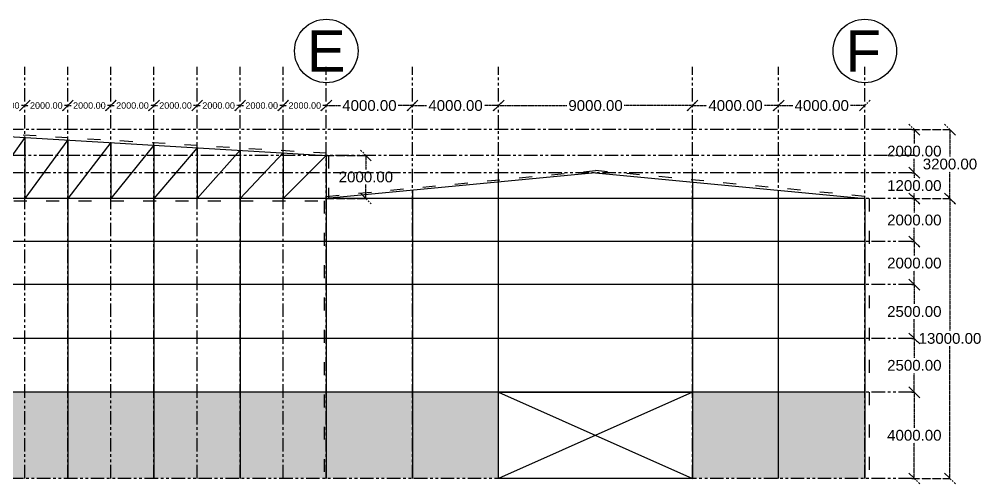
# Model space of a CAD drawing. Header units: inches. Extents: x 365522 to 1858437, y 226114 to 361132.
# Drawn here: x 745638 to 790280, y 244874 to 266454 of the extents above; entities that cross this region are included whole.
import ezdxf

# ---------------------------------------------------------------- set-up
doc = ezdxf.new("R2010")
doc.units = ezdxf.units.IN
doc.header["$MEASUREMENT"] = 0
doc.linetypes.add('ACAD_ISO03W100', pattern=[30, 12, -18])
doc.linetypes.add('PHANTOM2', pattern=[1.25, 0.625, -0.125, 0.125, -0.125, 0.125, -0.125])
for name, color, linetype in [('axis', 8, 'PHANTOM2'), ('bracing', 6, 'Continuous'), ('dimensions', 1, 'PHANTOM2'), ('door and stairs', 3, 'Continuous'), ('initial layout', 7, 'Continuous'), ('text', 3, 'Continuous'), ('wall', 12, 'Continuous')]:
    doc.layers.add(name, color=color, linetype=linetype)
doc.styles.get("Standard").update_dxf_attribs({"font": 'arial.ttf'})
doc.dimstyles.new('Dim_1', dxfattribs={"dimtxt": 500, "dimasz": 500, "dimexe": 0.0625, "dimexo": 0.0625, "dimgap": 100, "dimtad": 0, "dimtih": 1, "dimtoh": 1, "dimzin": 0, "dimdsep": 46, "dimtxsty": 'Standard', "dimblk": 'OBLIQUE', "dimcen": 0.09, "dimclrd": 256, "dimclre": 256, "dimclrt": 256, "dimadec": 0, "dimazin": 0, "dimtfac": 1, "dimtofl": 0, "dimtmove": 0, "dimatfit": 3, "dimfxl": 1, "dimtfillclr": 256, "dimtolj": 1, "dimtzin": 0, "dimlwe": -1, "dimarcsym": 0})

# ---------------------------------------------------------------- blocks, each defined once
blk = doc.blocks.new('_Oblique')
at = {"color": 0, "linetype": 'ByBlock', "lineweight": -2}
blk.add_line((-0.5, -0.5), (0.5, 0.5), dxfattribs=at)
blk = doc.blocks.new('*D76')
at = {"layer": 'Defpoints', "color": 0, "transparency": 16777216}
for p in [(743895, 262443), (743895, 262443), (745895, 262443)]:
    blk.add_point(p, dxfattribs=at)
at = {"layer": 'dimensions', "lineweight": -2, "transparency": 16777216}
for p, q in [((743895, 262443), (744053, 262443)), ((745895, 262443), (745736, 262443))]:
    blk.add_line(p, q, dxfattribs=at)
at = {"layer": 'dimensions', "lineweight": -2, "transparency": 16777216, "xscale": 500, "yscale": 500, "zscale": 500, "rotation": 180}
blk.add_blockref('_Oblique', (743895, 262443), dxfattribs=at)
at = {"layer": 'dimensions', "lineweight": -2, "transparency": 16777216, "xscale": 500, "yscale": 500, "zscale": 500}
blk.add_blockref('_Oblique', (745895, 262443), dxfattribs=at)
at = {"layer": 'dimensions', "transparency": 16777216, "insert": (744895, 262443), "char_height": 300, "attachment_point": 5}
blk.add_mtext('\\A1;2000.00', dxfattribs=at)
blk = doc.blocks.new('*D77')
at = {"layer": 'Defpoints', "color": 0, "transparency": 16777216}
for p in [(745895, 262443), (745895, 262443), (747895, 262443)]:
    blk.add_point(p, dxfattribs=at)
at = {"layer": 'dimensions', "lineweight": -2, "transparency": 16777216}
for p, q in [((745895, 262443), (746053, 262443)), ((747895, 262443), (747736, 262443))]:
    blk.add_line(p, q, dxfattribs=at)
at = {"layer": 'dimensions', "lineweight": -2, "transparency": 16777216, "xscale": 500, "yscale": 500, "zscale": 500, "rotation": 180}
blk.add_blockref('_Oblique', (745895, 262443), dxfattribs=at)
at = {"layer": 'dimensions', "lineweight": -2, "transparency": 16777216, "xscale": 500, "yscale": 500, "zscale": 500}
blk.add_blockref('_Oblique', (747895, 262443), dxfattribs=at)
at = {"layer": 'dimensions', "transparency": 16777216, "insert": (746895, 262443), "char_height": 300, "attachment_point": 5}
blk.add_mtext('\\A1;2000.00', dxfattribs=at)
blk = doc.blocks.new('*D78')
at = {"layer": 'Defpoints', "color": 0, "transparency": 16777216}
for p in [(747895, 262443), (747895, 262443), (749895, 262443)]:
    blk.add_point(p, dxfattribs=at)
at = {"layer": 'dimensions', "lineweight": -2, "transparency": 16777216}
for p, q in [((747895, 262443), (748053, 262443)), ((749895, 262443), (749736, 262443))]:
    blk.add_line(p, q, dxfattribs=at)
at = {"layer": 'dimensions', "lineweight": -2, "transparency": 16777216, "xscale": 500, "yscale": 500, "zscale": 500, "rotation": 180}
blk.add_blockref('_Oblique', (747895, 262443), dxfattribs=at)
at = {"layer": 'dimensions', "lineweight": -2, "transparency": 16777216, "xscale": 500, "yscale": 500, "zscale": 500}
blk.add_blockref('_Oblique', (749895, 262443), dxfattribs=at)
at = {"layer": 'dimensions', "transparency": 16777216, "insert": (748895, 262443), "char_height": 300, "attachment_point": 5}
blk.add_mtext('\\A1;2000.00', dxfattribs=at)
blk = doc.blocks.new('*D79')
at = {"layer": 'Defpoints', "color": 0, "transparency": 16777216}
for p in [(749895, 262443), (749895, 262443), (751895, 262443)]:
    blk.add_point(p, dxfattribs=at)
at = {"layer": 'dimensions', "lineweight": -2, "transparency": 16777216}
for p, q in [((749895, 262443), (750053, 262443)), ((751895, 262443), (751736, 262443))]:
    blk.add_line(p, q, dxfattribs=at)
at = {"layer": 'dimensions', "lineweight": -2, "transparency": 16777216, "xscale": 500, "yscale": 500, "zscale": 500, "rotation": 180}
blk.add_blockref('_Oblique', (749895, 262443), dxfattribs=at)
at = {"layer": 'dimensions', "lineweight": -2, "transparency": 16777216, "xscale": 500, "yscale": 500, "zscale": 500}
blk.add_blockref('_Oblique', (751895, 262443), dxfattribs=at)
at = {"layer": 'dimensions', "transparency": 16777216, "insert": (750895, 262443), "char_height": 300, "attachment_point": 5}
blk.add_mtext('\\A1;2000.00', dxfattribs=at)
blk = doc.blocks.new('*D80')
at = {"layer": 'Defpoints', "color": 0, "transparency": 16777216}
for p in [(751895, 262443), (751895, 262443), (753895, 262443)]:
    blk.add_point(p, dxfattribs=at)
at = {"layer": 'dimensions', "lineweight": -2, "transparency": 16777216}
for p, q in [((751895, 262443), (752053, 262443)), ((753895, 262443), (753736, 262443))]:
    blk.add_line(p, q, dxfattribs=at)
at = {"layer": 'dimensions', "lineweight": -2, "transparency": 16777216, "xscale": 500, "yscale": 500, "zscale": 500, "rotation": 180}
blk.add_blockref('_Oblique', (751895, 262443), dxfattribs=at)
at = {"layer": 'dimensions', "lineweight": -2, "transparency": 16777216, "xscale": 500, "yscale": 500, "zscale": 500}
blk.add_blockref('_Oblique', (753895, 262443), dxfattribs=at)
at = {"layer": 'dimensions', "transparency": 16777216, "insert": (752895, 262443), "char_height": 300, "attachment_point": 5}
blk.add_mtext('\\A1;2000.00', dxfattribs=at)
blk = doc.blocks.new('*D81')
at = {"layer": 'Defpoints', "color": 0, "transparency": 16777216}
for p in [(753895, 262443), (753895, 262443), (755895, 262443)]:
    blk.add_point(p, dxfattribs=at)
at = {"layer": 'dimensions', "lineweight": -2, "transparency": 16777216}
for p, q in [((753895, 262443), (754053, 262443)), ((755895, 262443), (755736, 262443))]:
    blk.add_line(p, q, dxfattribs=at)
at = {"layer": 'dimensions', "lineweight": -2, "transparency": 16777216, "xscale": 500, "yscale": 500, "zscale": 500, "rotation": 180}
blk.add_blockref('_Oblique', (753895, 262443), dxfattribs=at)
at = {"layer": 'dimensions', "lineweight": -2, "transparency": 16777216, "xscale": 500, "yscale": 500, "zscale": 500}
blk.add_blockref('_Oblique', (755895, 262443), dxfattribs=at)
at = {"layer": 'dimensions', "transparency": 16777216, "insert": (754895, 262443), "char_height": 300, "attachment_point": 5}
blk.add_mtext('\\A1;2000.00', dxfattribs=at)
blk = doc.blocks.new('*D82')
at = {"layer": 'Defpoints', "color": 0, "transparency": 16777216}
for p in [(755895, 262443), (755895, 262443), (757895, 262443)]:
    blk.add_point(p, dxfattribs=at)
at = {"layer": 'dimensions', "lineweight": -2, "transparency": 16777216}
for p, q in [((755895, 262443), (756053, 262443)), ((757895, 262443), (757736, 262443))]:
    blk.add_line(p, q, dxfattribs=at)
at = {"layer": 'dimensions', "lineweight": -2, "transparency": 16777216, "xscale": 500, "yscale": 500, "zscale": 500, "rotation": 180}
blk.add_blockref('_Oblique', (755895, 262443), dxfattribs=at)
at = {"layer": 'dimensions', "lineweight": -2, "transparency": 16777216, "xscale": 500, "yscale": 500, "zscale": 500}
blk.add_blockref('_Oblique', (757895, 262443), dxfattribs=at)
at = {"layer": 'dimensions', "transparency": 16777216, "insert": (756895, 262443), "char_height": 300, "attachment_point": 5}
blk.add_mtext('\\A1;2000.00', dxfattribs=at)
blk = doc.blocks.new('*D83')
at = {"layer": 'Defpoints', "color": 0, "transparency": 16777216}
for p in [(757895, 262443), (759895, 262443), (759895, 262443)]:
    blk.add_point(p, dxfattribs=at)
at = {"layer": 'dimensions', "lineweight": -2, "transparency": 16777216}
for p, q in [((757895, 262443), (758053, 262443)), ((759895, 262443), (759736, 262443))]:
    blk.add_line(p, q, dxfattribs=at)
at = {"layer": 'dimensions', "lineweight": -2, "transparency": 16777216, "xscale": 500, "yscale": 500, "zscale": 500, "rotation": 180}
blk.add_blockref('_Oblique', (757895, 262443), dxfattribs=at)
at = {"layer": 'dimensions', "lineweight": -2, "transparency": 16777216, "xscale": 500, "yscale": 500, "zscale": 500}
blk.add_blockref('_Oblique', (759895, 262443), dxfattribs=at)
at = {"layer": 'dimensions', "transparency": 16777216, "insert": (758895, 262443), "char_height": 300, "attachment_point": 5}
blk.add_mtext('\\A1;2000.00', dxfattribs=at)
blk = doc.blocks.new('*D84')
at = {"layer": 'Defpoints', "color": 0, "transparency": 16777216}
for p in [(759895, 262443), (763895, 262443), (763895, 262443)]:
    blk.add_point(p, dxfattribs=at)
at = {"layer": 'dimensions', "lineweight": -2, "transparency": 16777216}
for p, q in [((759895, 262443), (760553, 262443)), ((763895, 262443), (763236, 262443))]:
    blk.add_line(p, q, dxfattribs=at)
at = {"layer": 'dimensions', "lineweight": -2, "transparency": 16777216, "xscale": 500, "yscale": 500, "zscale": 500, "rotation": 180}
blk.add_blockref('_Oblique', (759895, 262443), dxfattribs=at)
at = {"layer": 'dimensions', "lineweight": -2, "transparency": 16777216, "xscale": 500, "yscale": 500, "zscale": 500}
blk.add_blockref('_Oblique', (763895, 262443), dxfattribs=at)
at = {"layer": 'dimensions', "transparency": 16777216, "insert": (761895, 262443), "char_height": 500, "attachment_point": 5}
blk.add_mtext('\\A1;4000.00', dxfattribs=at)
blk = doc.blocks.new('*D85')
at = {"layer": 'Defpoints', "color": 0, "transparency": 16777216}
for p in [(763895, 262443), (767895, 262443), (767895, 262443)]:
    blk.add_point(p, dxfattribs=at)
at = {"layer": 'dimensions', "lineweight": -2, "transparency": 16777216}
for p, q in [((763895, 262443), (764553, 262443)), ((767895, 262443), (767236, 262443))]:
    blk.add_line(p, q, dxfattribs=at)
at = {"layer": 'dimensions', "lineweight": -2, "transparency": 16777216, "xscale": 500, "yscale": 500, "zscale": 500, "rotation": 180}
blk.add_blockref('_Oblique', (763895, 262443), dxfattribs=at)
at = {"layer": 'dimensions', "lineweight": -2, "transparency": 16777216, "xscale": 500, "yscale": 500, "zscale": 500}
blk.add_blockref('_Oblique', (767895, 262443), dxfattribs=at)
at = {"layer": 'dimensions', "transparency": 16777216, "insert": (765895, 262443), "char_height": 500, "attachment_point": 5}
blk.add_mtext('\\A1;4000.00', dxfattribs=at)
blk = doc.blocks.new('*D86')
at = {"layer": 'Defpoints', "color": 0, "transparency": 16777216}
for p in [(767895, 262443), (776895, 262443), (776895, 262443)]:
    blk.add_point(p, dxfattribs=at)
at = {"layer": 'dimensions', "lineweight": -2, "transparency": 16777216}
for p, q in [((767895, 262443), (771064, 262443)), ((776895, 262443), (773726, 262443))]:
    blk.add_line(p, q, dxfattribs=at)
at = {"layer": 'dimensions', "lineweight": -2, "transparency": 16777216, "xscale": 500, "yscale": 500, "zscale": 500, "rotation": 180}
blk.add_blockref('_Oblique', (767895, 262443), dxfattribs=at)
at = {"layer": 'dimensions', "lineweight": -2, "transparency": 16777216, "xscale": 500, "yscale": 500, "zscale": 500}
blk.add_blockref('_Oblique', (776895, 262443), dxfattribs=at)
at = {"layer": 'dimensions', "transparency": 16777216, "insert": (772395, 262443), "char_height": 500, "attachment_point": 5}
blk.add_mtext('\\A1;9000.00', dxfattribs=at)
blk = doc.blocks.new('*D87')
at = {"layer": 'Defpoints', "color": 0, "transparency": 16777216}
for p in [(776895, 262443), (780895, 262443), (780895, 262443)]:
    blk.add_point(p, dxfattribs=at)
at = {"layer": 'dimensions', "lineweight": -2, "transparency": 16777216}
for p, q in [((776895, 262443), (777553, 262443)), ((780895, 262443), (780236, 262443))]:
    blk.add_line(p, q, dxfattribs=at)
at = {"layer": 'dimensions', "lineweight": -2, "transparency": 16777216, "xscale": 500, "yscale": 500, "zscale": 500, "rotation": 180}
blk.add_blockref('_Oblique', (776895, 262443), dxfattribs=at)
at = {"layer": 'dimensions', "lineweight": -2, "transparency": 16777216, "xscale": 500, "yscale": 500, "zscale": 500}
blk.add_blockref('_Oblique', (780895, 262443), dxfattribs=at)
at = {"layer": 'dimensions', "transparency": 16777216, "insert": (778895, 262443), "char_height": 500, "attachment_point": 5}
blk.add_mtext('\\A1;4000.00', dxfattribs=at)
blk = doc.blocks.new('*D88')
at = {"layer": 'Defpoints', "color": 0, "transparency": 16777216}
for p in [(780895, 262443), (784895, 262443), (784895, 262443)]:
    blk.add_point(p, dxfattribs=at)
at = {"layer": 'dimensions', "lineweight": -2, "transparency": 16777216}
for p, q in [((780895, 262443), (781553, 262443)), ((784895, 262443), (784236, 262443))]:
    blk.add_line(p, q, dxfattribs=at)
at = {"layer": 'dimensions', "lineweight": -2, "transparency": 16777216, "xscale": 500, "yscale": 500, "zscale": 500, "rotation": 180}
blk.add_blockref('_Oblique', (780895, 262443), dxfattribs=at)
at = {"layer": 'dimensions', "lineweight": -2, "transparency": 16777216, "xscale": 500, "yscale": 500, "zscale": 500}
blk.add_blockref('_Oblique', (784895, 262443), dxfattribs=at)
at = {"layer": 'dimensions', "transparency": 16777216, "insert": (782895, 262443), "char_height": 500, "attachment_point": 5}
blk.add_mtext('\\A1;4000.00', dxfattribs=at)
blk = doc.blocks.new('*D95')
at = {"layer": 'Defpoints', "color": 0, "transparency": 16777216}
for p in [(787086, 249124), (787195, 249124), (787086, 245124)]:
    blk.add_point(p, dxfattribs=at)
at = {"layer": 'dimensions', "linetype": 'ACAD_ISO03W100', "transparency": 16777216}
for p, q in [((787086, 249124), (787195, 249124)), ((787086, 245124), (787195, 245124))]:
    blk.add_line(p, q, dxfattribs=at)
at = {"layer": 'dimensions', "lineweight": -2, "transparency": 16777216}
for p, q in [((787195, 249124), (787195, 247480)), ((787195, 245124), (787195, 246769))]:
    blk.add_line(p, q, dxfattribs=at)
at = {"layer": 'dimensions', "lineweight": -2, "transparency": 16777216, "xscale": 500, "yscale": 500, "zscale": 500}
for p, rotation in [((787195, 249124), 90), ((787195, 245124), 270)]:
    blk.add_blockref('_Oblique', p, dxfattribs=dict(at, rotation=rotation))
at = {"layer": 'dimensions', "transparency": 16777216, "insert": (787195, 247124), "char_height": 500, "attachment_point": 5}
blk.add_mtext('\\A1;4000.00', dxfattribs=at)
blk = doc.blocks.new('*D96')
at = {"layer": 'Defpoints', "color": 0, "transparency": 16777216}
for p in [(787086, 251624), (787195, 251624), (787086, 249124)]:
    blk.add_point(p, dxfattribs=at)
at = {"layer": 'dimensions', "linetype": 'ACAD_ISO03W100', "transparency": 16777216}
for p, q in [((787086, 251624), (787195, 251624)), ((787086, 249124), (787195, 249124))]:
    blk.add_line(p, q, dxfattribs=at)
at = {"layer": 'dimensions', "lineweight": -2, "transparency": 16777216}
for p, q in [((787195, 251624), (787195, 250730)), ((787195, 249124), (787195, 250019))]:
    blk.add_line(p, q, dxfattribs=at)
at = {"layer": 'dimensions', "lineweight": -2, "transparency": 16777216, "xscale": 500, "yscale": 500, "zscale": 500}
for p, rotation in [((787195, 251624), 90), ((787195, 249124), 270)]:
    blk.add_blockref('_Oblique', p, dxfattribs=dict(at, rotation=rotation))
at = {"layer": 'dimensions', "transparency": 16777216, "insert": (787195, 250374), "char_height": 500, "attachment_point": 5}
blk.add_mtext('\\A1;2500.00', dxfattribs=at)
blk = doc.blocks.new('*D97')
at = {"layer": 'Defpoints', "color": 0, "transparency": 16777216}
for p in [(787086, 254124), (787195, 254124), (787086, 251624)]:
    blk.add_point(p, dxfattribs=at)
at = {"layer": 'dimensions', "linetype": 'ACAD_ISO03W100', "transparency": 16777216}
for p, q in [((787086, 254124), (787195, 254124)), ((787086, 251624), (787195, 251624))]:
    blk.add_line(p, q, dxfattribs=at)
at = {"layer": 'dimensions', "lineweight": -2, "transparency": 16777216}
for p, q in [((787195, 254124), (787195, 253230)), ((787195, 251624), (787195, 252519))]:
    blk.add_line(p, q, dxfattribs=at)
at = {"layer": 'dimensions', "lineweight": -2, "transparency": 16777216, "xscale": 500, "yscale": 500, "zscale": 500}
for p, rotation in [((787195, 254124), 90), ((787195, 251624), 270)]:
    blk.add_blockref('_Oblique', p, dxfattribs=dict(at, rotation=rotation))
at = {"layer": 'dimensions', "transparency": 16777216, "insert": (787195, 252874), "char_height": 500, "attachment_point": 5}
blk.add_mtext('\\A1;2500.00', dxfattribs=at)
blk = doc.blocks.new('*D98')
at = {"layer": 'Defpoints', "color": 0, "transparency": 16777216}
for p in [(787086, 256124), (787195, 256124), (787086, 254124)]:
    blk.add_point(p, dxfattribs=at)
at = {"layer": 'dimensions', "linetype": 'ACAD_ISO03W100', "transparency": 16777216}
for p, q in [((787086, 256124), (787195, 256124)), ((787086, 254124), (787195, 254124))]:
    blk.add_line(p, q, dxfattribs=at)
at = {"layer": 'dimensions', "lineweight": -2, "transparency": 16777216}
for p, q in [((787195, 256124), (787195, 255480)), ((787195, 254124), (787195, 254769))]:
    blk.add_line(p, q, dxfattribs=at)
at = {"layer": 'dimensions', "lineweight": -2, "transparency": 16777216, "xscale": 500, "yscale": 500, "zscale": 500}
for p, rotation in [((787195, 256124), 90), ((787195, 254124), 270)]:
    blk.add_blockref('_Oblique', p, dxfattribs=dict(at, rotation=rotation))
at = {"layer": 'dimensions', "transparency": 16777216, "insert": (787195, 255124), "char_height": 500, "attachment_point": 5}
blk.add_mtext('\\A1;2000.00', dxfattribs=at)
blk = doc.blocks.new('*D99')
at = {"layer": 'Defpoints', "color": 0, "transparency": 16777216}
for p in [(787086, 258124), (787195, 258124), (787086, 256124)]:
    blk.add_point(p, dxfattribs=at)
at = {"layer": 'dimensions', "linetype": 'ACAD_ISO03W100', "transparency": 16777216}
for p, q in [((787086, 258124), (787195, 258124)), ((787086, 256124), (787195, 256124))]:
    blk.add_line(p, q, dxfattribs=at)
at = {"layer": 'dimensions', "lineweight": -2, "transparency": 16777216}
for p, q in [((787195, 258124), (787195, 257480)), ((787195, 256124), (787195, 256769))]:
    blk.add_line(p, q, dxfattribs=at)
at = {"layer": 'dimensions', "lineweight": -2, "transparency": 16777216, "xscale": 500, "yscale": 500, "zscale": 500}
for p, rotation in [((787195, 258124), 90), ((787195, 256124), 270)]:
    blk.add_blockref('_Oblique', p, dxfattribs=dict(at, rotation=rotation))
at = {"layer": 'dimensions', "transparency": 16777216, "insert": (787195, 257124), "char_height": 500, "attachment_point": 5}
blk.add_mtext('\\A1;2000.00', dxfattribs=at)
blk = doc.blocks.new('*D100')
at = {"layer": 'Defpoints', "color": 0, "transparency": 16777216}
for p in [(787086, 259324), (787195, 259324), (787086, 258124)]:
    blk.add_point(p, dxfattribs=at)
at = {"layer": 'dimensions', "linetype": 'ACAD_ISO03W100', "transparency": 16777216}
for p, q in [((787086, 259324), (787195, 259324)), ((787086, 258124), (787195, 258124))]:
    blk.add_line(p, q, dxfattribs=at)
at = {"layer": 'dimensions', "lineweight": -2, "transparency": 16777216}
for p, q in [((787195, 259324), (787195, 259080)), ((787195, 258124), (787195, 258369))]:
    blk.add_line(p, q, dxfattribs=at)
at = {"layer": 'dimensions', "lineweight": -2, "transparency": 16777216, "xscale": 500, "yscale": 500, "zscale": 500}
for p, rotation in [((787195, 259324), 90), ((787195, 258124), 270)]:
    blk.add_blockref('_Oblique', p, dxfattribs=dict(at, rotation=rotation))
at = {"layer": 'dimensions', "transparency": 16777216, "insert": (787195, 258724), "char_height": 500, "attachment_point": 5}
blk.add_mtext('\\A1;1200.00', dxfattribs=at)
blk = doc.blocks.new('*D101')
at = {"layer": 'Defpoints', "color": 0, "transparency": 16777216}
for p in [(787086, 261324), (787195, 261324), (787086, 259324)]:
    blk.add_point(p, dxfattribs=at)
at = {"layer": 'dimensions', "linetype": 'ACAD_ISO03W100', "transparency": 16777216}
for p, q in [((787086, 261324), (787195, 261324)), ((787086, 259324), (787195, 259324))]:
    blk.add_line(p, q, dxfattribs=at)
at = {"layer": 'dimensions', "lineweight": -2, "transparency": 16777216}
for p, q in [((787195, 261324), (787195, 260680)), ((787195, 259324), (787195, 259969))]:
    blk.add_line(p, q, dxfattribs=at)
at = {"layer": 'dimensions', "lineweight": -2, "transparency": 16777216, "xscale": 500, "yscale": 500, "zscale": 500}
for p, rotation in [((787195, 261324), 90), ((787195, 259324), 270)]:
    blk.add_blockref('_Oblique', p, dxfattribs=dict(at, rotation=rotation))
at = {"layer": 'dimensions', "transparency": 16777216, "insert": (787195, 260324), "char_height": 500, "attachment_point": 5}
blk.add_mtext('\\A1;2000.00', dxfattribs=at)
blk = doc.blocks.new('*D121')
at = {"layer": 'Defpoints', "color": 0, "transparency": 16777216}
for p in [(787086, 258124), (788850, 258124), (787086, 245124)]:
    blk.add_point(p, dxfattribs=at)
at = {"layer": 'dimensions', "linetype": 'ACAD_ISO03W100', "transparency": 16777216}
for p, q in [((787086, 258124), (788850, 258124)), ((787086, 245124), (788850, 245124))]:
    blk.add_line(p, q, dxfattribs=at)
at = {"layer": 'dimensions', "lineweight": -2, "transparency": 16777216}
for p, q in [((788850, 258124), (788850, 251980)), ((788850, 245124), (788850, 251269))]:
    blk.add_line(p, q, dxfattribs=at)
at = {"layer": 'dimensions', "lineweight": -2, "transparency": 16777216, "xscale": 500, "yscale": 500, "zscale": 500}
for p, rotation in [((788850, 258124), 90), ((788850, 245124), 270)]:
    blk.add_blockref('_Oblique', p, dxfattribs=dict(at, rotation=rotation))
at = {"layer": 'dimensions', "transparency": 16777216, "insert": (788850, 251624), "char_height": 500, "attachment_point": 5}
blk.add_mtext('\\A1;13000.00', dxfattribs=at)
blk = doc.blocks.new('*D124')
at = {"layer": 'Defpoints', "color": 0, "transparency": 16777216}
for p in [(787086, 261324), (788850, 261324), (787086, 258124)]:
    blk.add_point(p, dxfattribs=at)
at = {"layer": 'dimensions', "linetype": 'ACAD_ISO03W100', "transparency": 16777216}
for p, q in [((787086, 261324), (788850, 261324)), ((787086, 258124), (788850, 258124))]:
    blk.add_line(p, q, dxfattribs=at)
at = {"layer": 'dimensions', "lineweight": -2, "transparency": 16777216}
for p, q in [((788850, 261324), (788850, 260080)), ((788850, 258124), (788850, 259369))]:
    blk.add_line(p, q, dxfattribs=at)
at = {"layer": 'dimensions', "lineweight": -2, "transparency": 16777216, "xscale": 500, "yscale": 500, "zscale": 500}
for p, rotation in [((788850, 261324), 90), ((788850, 258124), 270)]:
    blk.add_blockref('_Oblique', p, dxfattribs=dict(at, rotation=rotation))
at = {"layer": 'dimensions', "transparency": 16777216, "insert": (788850, 259724), "char_height": 500, "attachment_point": 5}
blk.add_mtext('\\A1;3200.00', dxfattribs=at)
blk = doc.blocks.new('*D259')
at = {"layer": 'Defpoints', "color": 0}
for p in [(759895, 260124), (759895, 258124), (761733, 258124)]:
    blk.add_point(p, dxfattribs=at)
at = {"layer": 'dimensions', "linetype": 'ACAD_ISO03W100', "transparency": 16777216}
for p, q in [((759895, 260124), (761733, 260124)), ((759895, 258124), (761733, 258124))]:
    blk.add_line(p, q, dxfattribs=at)
at = {"layer": 'dimensions', "lineweight": -2, "transparency": 16777216}
for p, q in [((761733, 260124), (761733, 259480)), ((761733, 258124), (761733, 258769))]:
    blk.add_line(p, q, dxfattribs=at)
at = {"layer": 'dimensions', "lineweight": -2, "transparency": 16777216, "xscale": 500, "yscale": 500, "zscale": 500}
for p, rotation in [((761733, 260124), 90), ((761733, 258124), 270)]:
    blk.add_blockref('_Oblique', p, dxfattribs=dict(at, rotation=rotation))
at = {"layer": 'dimensions', "transparency": 16777216, "insert": (761733, 259124), "char_height": 500, "attachment_point": 5}
blk.add_mtext('\\A1;2000.00', dxfattribs=at)

msp = doc.modelspace()

# ---------------------------------------------------------------- hatches: boundary and pattern name
at = {"layer": 'wall'}
h = msp.add_hatch(dxfattribs=at)
h.set_pattern_fill('AR-B88', color=256, scale=100)
h.paths.add_polyline_path([(698894.78, 249124.478), (694894.78, 249124.478), (694894.78, 245124.478), (698894.78, 245124.478)])
h.paths.add_polyline_path([(702894.78, 249124.478), (698894.78, 249124.478), (698894.78, 245124.478), (702894.78, 245124.478)])
h.paths.add_polyline_path([(715894.78, 249124.478), (711894.78, 249124.478), (711894.78, 245124.478), (715894.78, 245124.478)])
h.paths.add_polyline_path([(719894.78, 249124.478), (715894.78, 249124.478), (715894.78, 245124.478), (719894.78, 245124.478)])
h.paths.add_polyline_path([(721894.78, 249124.478), (719894.78, 249124.478), (719894.78, 245124.478), (721894.78, 245124.478)])
h.paths.add_polyline_path([(723894.78, 249124.478), (721894.78, 249124.478), (721894.78, 245124.478), (723894.78, 245124.478)])
h.paths.add_polyline_path([(725894.78, 249124.478), (723894.78, 249124.478), (723894.78, 245124.478), (725894.78, 245124.478)])
h.paths.add_polyline_path([(727894.78, 249124.478), (725894.78, 249124.478), (725894.78, 245124.478), (727894.78, 245124.478)])
h.paths.add_polyline_path([(729894.78, 249124.478), (727894.78, 249124.478), (727894.78, 245124.478), (729894.78, 245124.478)])
h.paths.add_polyline_path([(731894.78, 249124.478), (729894.78, 249124.478), (729894.78, 245124.478), (731894.78, 245124.478)])
h.paths.add_polyline_path([(733894.78, 249124.478), (731894.78, 249124.478), (731894.78, 245124.478), (733894.78, 245124.478)])
h.paths.add_polyline_path([(735894.78, 249124.478), (733894.78, 249124.478), (733894.78, 245124.478), (735894.78, 245124.478)])
h.paths.add_polyline_path([(745894.78, 249124.478), (743894.78, 249124.478), (743894.78, 245124.478), (745894.78, 245124.478)])
h.paths.add_polyline_path([(747894.78, 249124.478), (745894.78, 249124.478), (745894.78, 245124.478), (747894.78, 245124.478)])
h.paths.add_polyline_path([(749894.78, 249124.478), (747894.78, 249124.478), (747894.78, 245124.478), (749894.78, 245124.478)])
h.paths.add_polyline_path([(751894.78, 249124.478), (749894.78, 249124.478), (749894.78, 245124.478), (751894.78, 245124.478)])
h.paths.add_polyline_path([(753894.78, 249124.478), (751894.78, 249124.478), (751894.78, 245124.478), (753894.78, 245124.478)])
h.paths.add_polyline_path([(755894.78, 249124.478), (753894.78, 249124.478), (753894.78, 245124.478), (755894.78, 245124.478)])
h.paths.add_polyline_path([(757894.78, 249124.478), (755894.78, 249124.478), (755894.78, 245124.478), (757894.78, 245124.478)])
h.paths.add_polyline_path([(759894.78, 249124.478), (757894.78, 249124.478), (757894.78, 245124.478), (759894.78, 245124.478)])
h.paths.add_polyline_path([(763894.78, 249124.478), (759894.78, 249124.478), (759894.78, 245124.478), (763894.78, 245124.478)])
h.paths.add_polyline_path([(767894.78, 249124.478), (763894.78, 249124.478), (763894.78, 245124.478), (767894.78, 245124.478)])
h.paths.add_polyline_path([(780894.78, 249124.478), (776894.78, 249124.478), (776894.78, 245124.478), (780894.78, 245124.478)])
h.paths.add_polyline_path([(784894.78, 249124.478), (780894.78, 249124.478), (780894.78, 245124.478), (784894.78, 245124.478)])

# ---------------------------------------------------------------- linework, layer by layer
at = {"layer": 'axis', "ltscale": 1000}
for p, q in [((745894.78, 245124.478), (745894.78, 264234.911)), ((745894.78, 245124.478), (745894.78, 264234.911)), ((745894.78, 245124.478), (745894.78, 264234.911)), ((747894.78, 245124.478), (747894.78, 264234.911)), ((747894.78, 245124.478), (747894.78, 264234.911)), ((747894.78, 245124.478), (747894.78, 264234.911)), ((749894.78, 245124.478), (749894.78, 264234.911)), ((749894.78, 245124.478), (749894.78, 264234.911)), ((749894.78, 245124.478), (749894.78, 264234.911)), ((751894.78, 245124.478), (751894.78, 264234.911)), ((751894.78, 245124.478), (751894.78, 264234.911)), ((751894.78, 245124.478), (751894.78, 264234.911)), ((753894.78, 245124.478), (753894.78, 264234.911)), ((753894.78, 245124.478), (753894.78, 264234.911)), ((753894.78, 245124.478), (753894.78, 264234.911)), ((755894.78, 245124.478), (755894.78, 264234.911)), ((755894.78, 245124.478), (755894.78, 264234.911)), ((755894.78, 245124.478), (755894.78, 264234.911)), ((757894.78, 245124.478), (757894.78, 264234.911)), ((757894.78, 245124.478), (757894.78, 264234.911)), ((757894.78, 245124.478), (757894.78, 264234.911)), ((759894.78, 245124.478), (759894.78, 264234.911)), ((763894.78, 245124.478), (763894.78, 264234.911)), ((767894.78, 245124.478), (767894.78, 264234.911)), ((776894.78, 245124.478), (776894.78, 264234.911)), ((780894.78, 245124.478), (780894.78, 264234.911)), ((784894.78, 245124.478), (784894.78, 264234.911)), ((787085.924, 261324.478), (691161.872, 261324.478)), ((787195.185, 260124.478), (691161.872, 260124.478)), ((787085.924, 259324.478), (691161.872, 259324.478)), ((787085.924, 258124.478), (691161.872, 258124.478)), ((787085.924, 256124.478), (691161.872, 256124.478)), ((787085.924, 254124.478), (691161.872, 254124.478)), ((787085.924, 251624.478), (691161.872, 251624.478)), ((787085.924, 249124.478), (691161.872, 249124.478)), ((787085.924, 245124.478), (691161.872, 245124.478))]:
    msp.add_line(p, q, dxfattribs=at)
at = {"layer": 'bracing', "linetype": 'ACAD_ISO03W100', "lineweight": 30, "ltscale": 50}
for p, q in [((759894.78, 260224.478), (739894.78, 261424.478)), ((759994.78, 260124.478), (759994.78, 258124.478)), ((759894.78, 258224.478), (772394.78, 259424.478)), ((784894.78, 258224.478), (772394.78, 259424.478)), ((785094.78, 258124.478), (785094.78, 245124.478)), ((719894.78, 258024.478), (759894.78, 258024.478)), ((759794.78, 258024.478), (759794.78, 245124.478))]:
    msp.add_line(p, q, dxfattribs=at)
at = {"layer": 'door and stairs'}
for p, q in [((767894.78, 249124.478), (776894.78, 249124.478)), ((767894.78, 245124.478), (767894.78, 249124.478)), ((767894.78, 249124.478), (776894.78, 245124.478)), ((776894.78, 249124.478), (767894.78, 245124.478)), ((776894.78, 249124.478), (776894.78, 245124.478)), ((776894.78, 245124.478), (767894.78, 245124.478))]:
    msp.add_line(p, q, dxfattribs=at)
at = {"layer": 'initial layout'}
for p, q in [((739894.78, 261324.478), (759894.78, 260124.478)), ((745894.78, 260964.478), (743894.78, 258124.478)), ((745894.78, 260964.478), (745894.78, 258124.478)), ((747894.78, 260844.478), (745894.78, 258124.478)), ((747894.78, 260844.478), (747894.78, 258124.478)), ((749894.78, 260724.478), (747894.78, 258124.478)), ((749894.78, 260724.478), (749894.78, 258124.478)), ((751894.78, 260604.478), (749894.78, 258124.478)), ((751894.78, 260604.478), (751894.78, 258124.478)), ((753894.78, 260484.478), (751894.78, 258124.478)), ((753894.78, 260484.478), (753894.78, 258124.478)), ((755894.78, 260364.478), (753894.78, 258124.478)), ((755894.78, 260364.478), (755894.78, 258124.478)), ((757894.78, 260244.478), (755894.78, 258124.478)), ((757894.78, 260244.478), (757894.78, 258124.478)), ((759894.78, 260124.478), (757894.78, 258124.478)), ((759894.78, 260124.478), (759894.78, 258124.478)), ((772394.78, 259324.478), (759894.78, 258124.478)), ((772394.78, 259324.478), (784894.78, 258124.478)), ((763894.78, 258508.478), (763894.78, 245124.478)), ((767894.78, 245124.478), (767894.78, 258892.478)), ((776894.78, 258892.478), (776894.78, 245124.478)), ((780894.78, 245124.478), (780894.78, 258508.478)), ((759894.78, 258124.478), (719894.78, 258124.478)), ((747894.78, 258124.478), (747894.78, 245124.478)), ((751894.78, 258124.478), (751894.78, 245124.478)), ((755894.78, 258124.478), (755894.78, 245124.478)), ((759894.78, 258124.478), (759894.78, 245124.478)), ((784894.78, 258124.478), (759894.78, 258124.478)), ((784894.78, 258124.478), (784894.78, 245124.478)), ((759894.78, 256124.478), (694894.78, 256124.478)), ((784894.78, 256124.478), (759894.78, 256124.478)), ((759894.78, 254124.478), (694894.78, 254124.478)), ((784894.78, 254124.478), (759894.78, 254124.478)), ((759894.78, 251624.478), (694894.78, 251624.478)), ((784894.78, 251624.478), (759894.78, 251624.478)), ((759894.78, 249124.478), (694894.78, 249124.478)), ((784894.78, 249124.478), (759894.78, 249124.478))]:
    msp.add_line(p, q, dxfattribs=at)
at = {"layer": 'text'}
for centre in [(759894.794, 264979.444), (784894.78, 264979.43)]:
    msp.add_circle(centre, 1474.557, dxfattribs=at)

# ---------------------------------------------------------------- texts
for s, p in [('E', (758998.758, 264017.812)), ('F', (783998.744, 264017.799))]:
    msp.add_text(s, height=1923.263, dxfattribs=at).set_placement(p)

# ---------------------------------------------------------------- dimensions: what is measured, and where the dimension line sits
at = {"layer": 'dimensions'}
for base, p1, p2, picture, middle in [((743894.78, 262443.151), (745894.78, 262443.151), (743894.78, 262443.151), '*D76', (744894.78, 262443.151)), ((745894.78, 262443.151), (747894.78, 262443.151), (745894.78, 262443.151), '*D77', (746894.78, 262443.151)), ((747894.78, 262443.151), (749894.78, 262443.151), (747894.78, 262443.151), '*D78', (748894.78, 262443.151)), ((749894.78, 262443.151), (751894.78, 262443.151), (749894.78, 262443.151), '*D79', (750894.78, 262443.151)), ((751894.78, 262443.151), (753894.78, 262443.151), (751894.78, 262443.151), '*D80', (752894.78, 262443.151)), ((753894.78, 262443.151), (755894.78, 262443.151), (753894.78, 262443.151), '*D81', (754894.78, 262443.151)), ((755894.78, 262443.151), (757894.78, 262443.151), (755894.78, 262443.151), '*D82', (756894.78, 262443.151)), ((759894.78, 262443.151), (757894.78, 262443.151), (759894.78, 262443.151), '*D83', (758894.78, 262443.151))]:
    dim = msp.add_linear_dim(base=base, p1=p1, p2=p2, dimstyle='Dim_1', override={"dimtxt": 300}, dxfattribs=at)
    dim.commit()
    dim.dimension.update_dxf_attribs({"geometry": picture, "text_midpoint": middle})
for base, p1, p2, picture, middle in [((763894.78, 262443.151), (759894.78, 262443.151), (763894.78, 262443.151), '*D84', (761894.78, 262443.151)), ((767894.78, 262443.151), (763894.78, 262443.151), (767894.78, 262443.151), '*D85', (765894.78, 262443.151)), ((776894.78, 262443.151), (767894.78, 262443.151), (776894.78, 262443.151), '*D86', (772394.78, 262443.151)), ((780894.78, 262443.151), (776894.78, 262443.151), (780894.78, 262443.151), '*D87', (778894.78, 262443.151)), ((784894.78, 262443.151), (780894.78, 262443.151), (784894.78, 262443.151), '*D88', (782894.78, 262443.151))]:
    dim = msp.add_linear_dim(base=base, p1=p1, p2=p2, dimstyle='Dim_1', dxfattribs=at)
    dim.commit()
    dim.dimension.update_dxf_attribs({"geometry": picture, "text_midpoint": middle})
for base, p1, p2, angle, picture, middle in [((787195.123, 261324.478), (787085.924, 259324.478), (787085.924, 261324.478), 270, '*D101', (787195.123, 260324.478)), ((788850.327, 261324.478), (787085.924, 258124.478), (787085.924, 261324.478), 90, '*D124', (788850.327, 259724.478)), ((787195.123, 259324.478), (787085.924, 258124.478), (787085.924, 259324.478), 270, '*D100', (787195.123, 258724.478)), ((787195.123, 258124.478), (787085.924, 256124.478), (787085.924, 258124.478), 270, '*D99', (787195.123, 257124.478)), ((788850.327, 258124.478), (787085.987, 245124.478), (787085.987, 258124.478), 90, '*D121', (788850.327, 251624.478)), ((787195.123, 256124.478), (787085.924, 254124.478), (787085.924, 256124.478), 270, '*D98', (787195.123, 255124.478)), ((787195.123, 254124.478), (787085.924, 251624.478), (787085.924, 254124.478), 270, '*D97', (787195.123, 252874.478)), ((787195.123, 251624.478), (787085.924, 249124.478), (787085.924, 251624.478), 270, '*D96', (787195.123, 250374.478)), ((787195.123, 249124.478), (787085.924, 245124.478), (787085.924, 249124.478), 270, '*D95', (787195.123, 247124.478))]:
    dim = msp.add_linear_dim(base=base, p1=p1, p2=p2, angle=angle, dimstyle='Dim_1', dxfattribs=at)
    dim.commit()
    dim.dimension.update_dxf_attribs({"geometry": picture, "text_midpoint": middle})
dim = msp.add_aligned_dim(p1=(759894.78, 260124.478), p2=(759894.78, 258124.478), distance=1838.112, dimstyle='Dim_1', dxfattribs=at)
dim.commit()
dim.dimension.update_dxf_attribs({"geometry": '*D259', "text_midpoint": (761732.892, 259124.478)})

doc.saveas('drawing.dxf')
